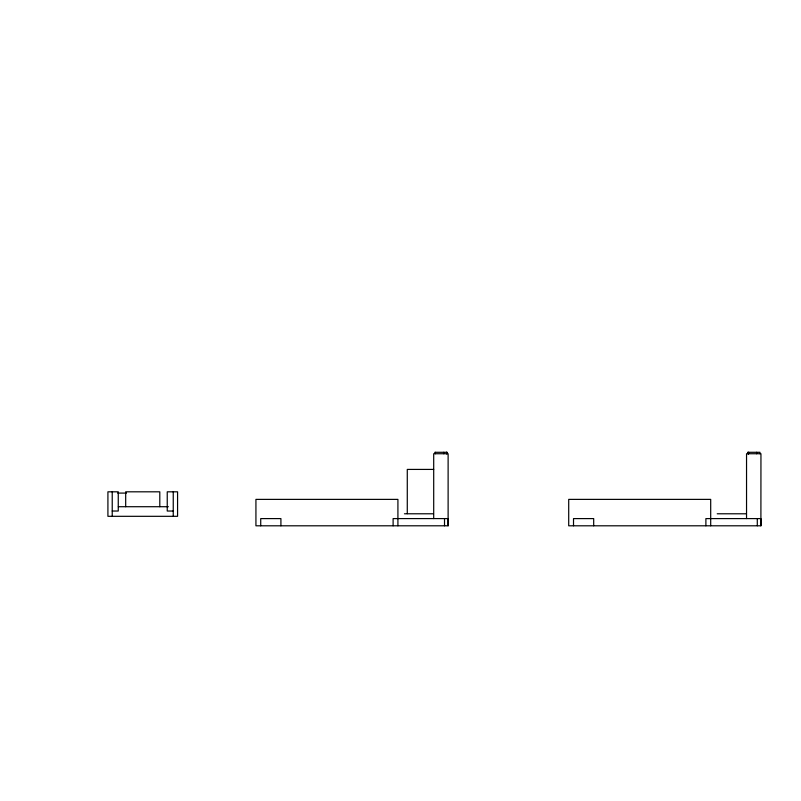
<?xml version="1.0" encoding="UTF-8"?>
<svg xmlns="http://www.w3.org/2000/svg" width="801" height="801" viewBox="0 0 801 801"><rect width="100%" height="100%" fill="white"/><g stroke="black" fill="none" stroke-linecap="round" stroke-linejoin="round"><path stroke-width="1.2" d="M448.119 525.796L448.119 518.597M710.697 525.806L710.697 499.383L568.71 499.383L568.71 525.806L760.9 525.796L760.9 518.597L705.891 518.597L705.891 525.806M435.354 453.736L435.203 452.295M748.034 452.295L748.184 453.736M748.034 453.736L748.715 453.736M434.963 452.295L447.138 452.295L447.138 453.736M747.794 452.295L759.969 452.295L759.969 453.736M433.701 469.416L407.278 469.416L407.278 513.671M117.747 493.086L126.458 493.086M118.348 506.713L168.36 506.713M112.23 511.028L118.258 511.028L118.258 491.814L107.915 491.814L107.915 516.315L177.572 516.315L177.572 491.814L167.239 491.814L167.239 511.028L173.246 511.028M404.435 513.781L433.221 513.781M717.215 513.781L746.031 513.791M448.119 518.587L393.111 518.597L393.111 525.806M760.9 525.796L760.95 453.736L746.542 453.736L746.542 518.587M757.295 518.587L757.295 525.796M756.605 452.295L756.605 453.736M748.514 452.295L748.514 453.736M593.691 525.806L593.691 518.597L573.516 518.597L573.516 525.806M446.698 452.295L446.698 453.736M446.618 452.295L446.618 453.736M444.515 518.587L444.515 525.796M443.764 452.295L443.764 453.736M433.701 518.587L433.701 453.736L448.119 453.736L448.119 525.796L255.93 525.806L255.93 499.383L397.917 499.383L397.917 525.806M280.911 525.806L280.911 518.597L260.725 518.597L260.725 525.806M173.246 491.814L173.246 516.315M159.799 506.713L159.799 491.814L125.687 491.814L125.687 506.713M112.23 491.814L112.23 516.315"/></g></svg>
